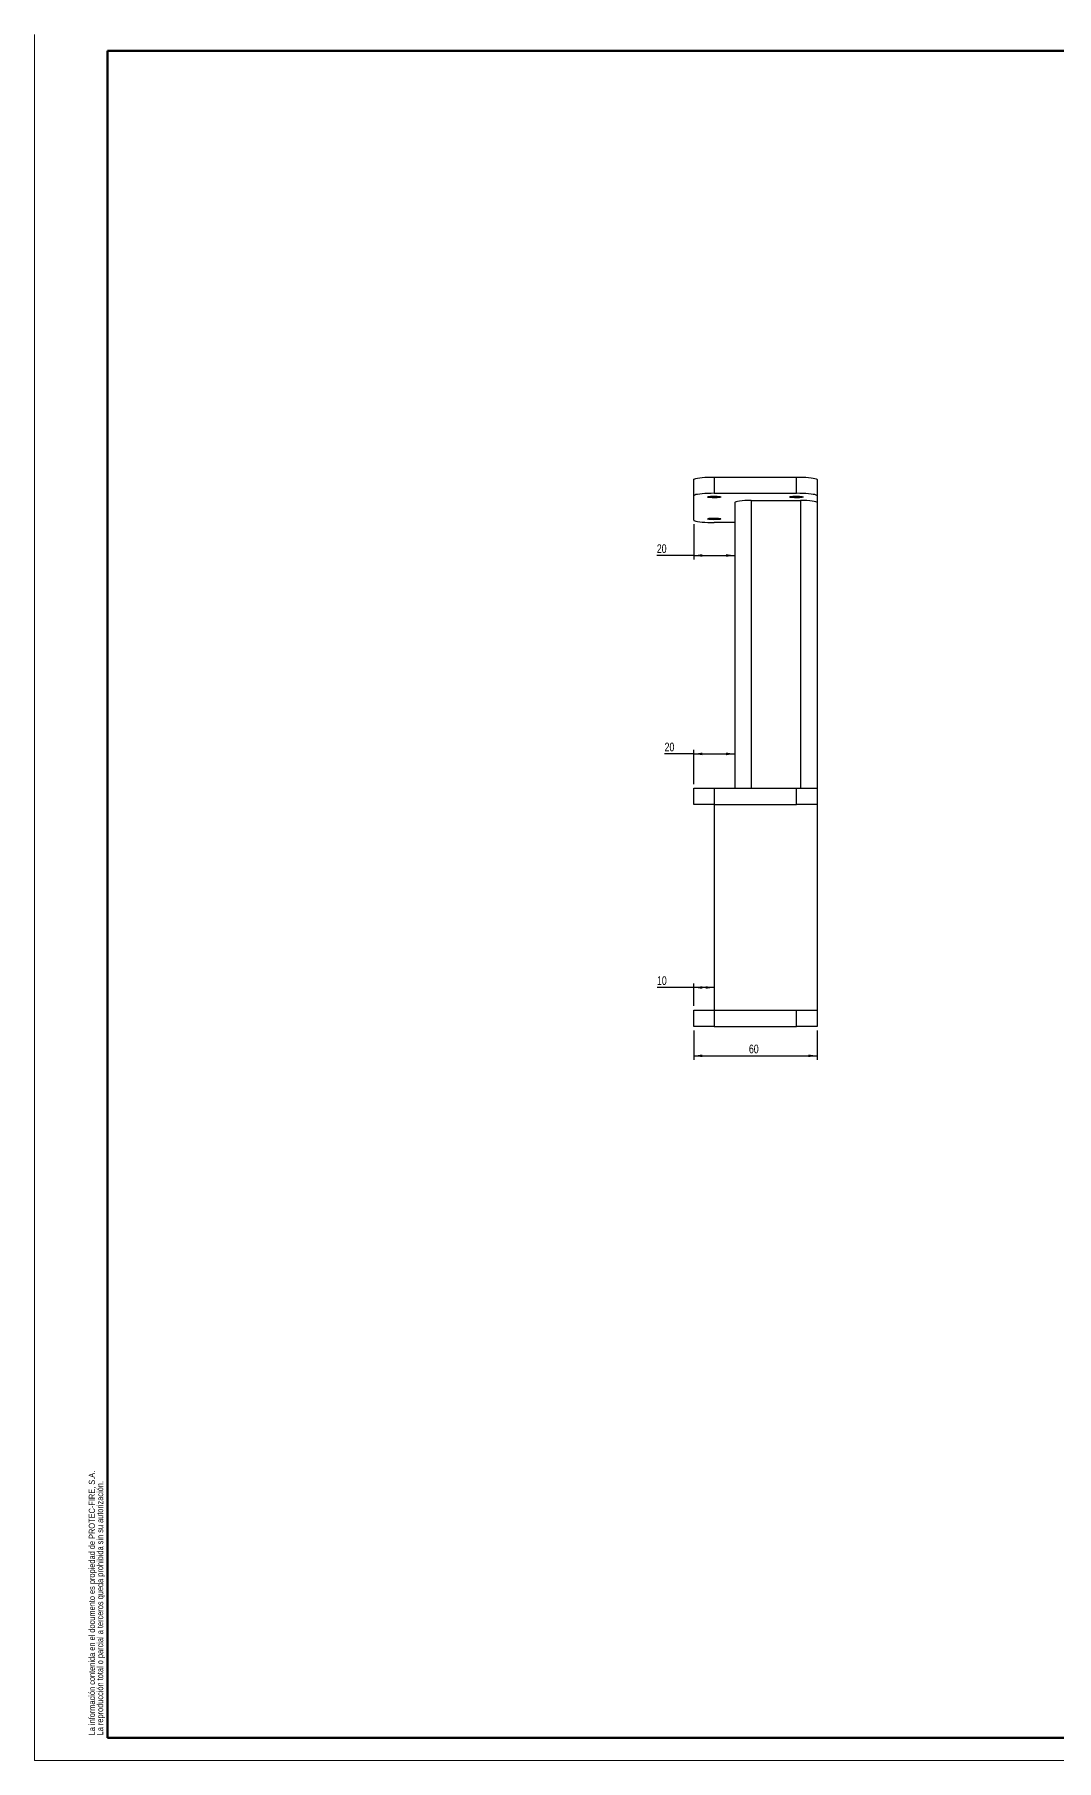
# Model space of a CAD drawing. Header units: millimetres. Extents: x 0 to 594, y 0 to 420.
# Drawn here: x 0 to 248.5, y 0 to 420 of the extents above; entities that cross this region are included whole.
import ezdxf

# ---------------------------------------------------------------- set-up
doc = ezdxf.new("R2010")
doc.units = ezdxf.units.MM
doc.layers.add('FORMATO', color=7, linetype='Continuous')
doc.styles.add('SLDTEXTSTYLE0', font='TXT', dxfattribs={"width": 0.75})
doc.dimstyles.new('SLDDIMSTYLE2', dxfattribs={"dimtxt": 2.116667, "dimasz": 2.116667, "dimexe": 0, "dimexo": 0.0625, "dimgap": 0.529167, "dimtad": 1, "dimdec": 1, "dimlfac": 2, "dimrnd": 1e-09, "dimzin": 12, "dimdsep": 46, "dimtxsty": 'SLDTEXTSTYLE0', "dimsah": 1, "dimcen": 0.09, "dimadec": 0, "dimazin": 3, "dimtfac": 1, "dimtdec": 1, "dimtofl": 0, "dimtmove": 0, "dimatfit": 3, "dimfxl": 1, "dimfrac": 2, "dimtolj": 1, "dimtzin": 12, "dimarcsym": 0})

# ---------------------------------------------------------------- blocks, each defined once
blk = doc.blocks.new('SW_NOTE_0')
at = {"layer": 'FORMATO', "color": 0, "char_height": 1.5, "attachment_point": 1, "rotation": 90, "style": 'SLDTEXTSTYLE0'}
for s, insert in [('La información contenida en el documento es propiedad de PROTEC-FIRE, S.A.', (-1.93, 0)), ('La reproducción total o parcial a terceros queda prohibida sin su autorización.', (0.07, 0))]:
    blk.add_mtext(s, dxfattribs=dict(at, insert=insert))
blk = doc.blocks.new('_D_11')
at = {"layer": 'FORMATO', "color": 7, "transparency": 16777216}
for p, q in [((160.31, 183.61), (160.31, 189.1)), ((160.31, 188.1), (151.39, 188.1)), ((165.31, 188.1), (160.31, 188.1))]:
    blk.add_line(p, q, dxfattribs=at)
for points in [[(160.31, 188.1), (162.43, 187.77), (162.43, 188.42)], [(165.31, 188.1), (163.2, 188.42), (163.2, 187.77)]]:
    blk.add_solid(points, dxfattribs=at)
at = {"layer": 'FORMATO', "color": 7, "transparency": 16777216, "insert": (151.39, 190.83), "char_height": 2.117, "attachment_point": 1, "style": 'SLDTEXTSTYLE0'}
blk.add_mtext('10', dxfattribs=at)
blk = doc.blocks.new('_D_12')
at = {"layer": 'FORMATO', "color": 7, "transparency": 16777216}
for p, q in [((160.31, 244.95), (153.24, 244.95)), ((160.31, 237.61), (160.31, 245.95)), ((160.31, 244.95), (170.31, 244.95))]:
    blk.add_line(p, q, dxfattribs=at)
for points in [[(160.31, 244.95), (162.43, 244.62), (162.43, 245.27)], [(170.31, 244.95), (168.2, 245.27), (168.2, 244.62)]]:
    blk.add_solid(points, dxfattribs=at)
at = {"layer": 'FORMATO', "color": 7, "transparency": 16777216, "insert": (153.24, 247.68), "char_height": 2.117, "attachment_point": 1, "style": 'SLDTEXTSTYLE0'}
blk.add_mtext('20', dxfattribs=at)
blk = doc.blocks.new('_D_13')
at = {"layer": 'FORMATO', "color": 7, "transparency": 16777216}
for p, q in [((160.31, 300.84), (160.31, 292.23)), ((160.31, 293.23), (151.35, 293.23)), ((160.31, 293.23), (170.31, 293.23))]:
    blk.add_line(p, q, dxfattribs=at)
for points in [[(160.31, 293.23), (162.43, 292.9), (162.43, 293.55)], [(170.31, 293.23), (168.2, 293.55), (168.2, 292.9)]]:
    blk.add_solid(points, dxfattribs=at)
at = {"layer": 'FORMATO', "color": 7, "transparency": 16777216, "insert": (151.35, 295.95), "char_height": 2.117, "attachment_point": 1, "style": 'SLDTEXTSTYLE0'}
blk.add_mtext('20', dxfattribs=at)
blk = doc.blocks.new('_D_14')
at = {"layer": 'FORMATO', "color": 7, "transparency": 16777216}
for p, q in [((160.31, 177.61), (160.31, 170.48)), ((190.31, 177.61), (190.31, 170.48)), ((160.31, 171.48), (190.31, 171.48))]:
    blk.add_line(p, q, dxfattribs=at)
for points in [[(160.31, 171.48), (162.43, 171.15), (162.43, 171.8)], [(190.31, 171.48), (188.2, 171.8), (188.2, 171.15)]]:
    blk.add_solid(points, dxfattribs=at)
at = {"layer": 'FORMATO', "color": 7, "transparency": 16777216, "insert": (173.75, 174.2), "char_height": 2.117, "attachment_point": 1, "style": 'SLDTEXTSTYLE0'}
blk.add_mtext('60', dxfattribs=at)

msp = doc.modelspace()

# ---------------------------------------------------------------- linework, layer by layer
at = {"color": 7, "linetype": 'Continuous', "lineweight": 18}
for p, q in [((0, 420), (0, 0)), ((0, 0), (594.000003, 0))]:
    msp.add_line(p, q, dxfattribs=at)
at = {"color": 7, "linetype": 'Continuous', "lineweight": 25}
for p, q in [((160.314836, 307.759117), (160.314836, 311.730977)), ((165.314836, 312.323), (165.314836, 308.35114)), ((165.314836, 312.323), (185.314835, 312.323)), ((185.314835, 308.35114), (185.314835, 312.323)), ((190.314835, 311.730977), (190.314835, 307.759117)), ((160.314836, 301.838923), (160.314836, 307.759117)), ((165.314836, 308.35114), (185.314835, 308.35114)), ((174.314835, 306.612831), (174.314835, 236.612827)), ((174.314835, 306.612831), (186.314835, 306.612831)), ((186.314835, 306.612831), (186.314835, 236.612827)), ((190.314835, 307.759117), (190.314835, 306.135859)), ((170.314836, 306.135859), (170.314836, 236.612827)), ((190.314835, 306.135859), (190.314835, 236.612827)), ((170.314836, 301.2469), (165.314836, 301.2469)), ((160.314836, 232.612826), (160.314836, 236.612827)), ((160.314836, 236.612827), (165.314836, 236.612827)), ((165.314836, 236.612827), (165.314836, 232.612826)), ((165.314836, 236.612827), (185.314835, 236.612827)), ((185.314835, 232.612826), (185.314835, 236.612827)), ((185.314835, 236.612827), (190.314835, 236.612827)), ((190.314835, 236.612827), (190.314835, 232.612826)), ((165.314836, 232.612826), (160.314836, 232.612826)), ((165.314836, 232.612826), (185.314835, 232.612826)), ((165.314836, 232.612826), (165.314836, 182.612827)), ((190.314835, 232.612826), (185.314835, 232.612826)), ((190.314835, 232.612826), (190.314835, 182.612827)), ((160.314836, 178.612826), (160.314836, 182.612827)), ((160.314836, 182.612827), (165.314836, 182.612827)), ((165.314836, 182.612827), (165.314836, 178.612826)), ((165.314836, 182.612827), (185.314835, 182.612827)), ((185.314835, 178.612826), (185.314835, 182.612827)), ((185.314835, 182.612827), (190.314835, 182.612827)), ((190.314835, 182.612827), (190.314835, 178.612826)), ((165.314836, 178.612826), (160.314836, 178.612826)), ((165.314836, 178.612826), (185.314835, 178.612826)), ((190.314835, 178.612826), (185.314835, 178.612826))]:
    msp.add_line(p, q, dxfattribs=at)
at = {"color": 7, "linetype": 'Continuous', "lineweight": 25, "flags": 128}
for points in [[(160.314836, 311.730977), (160.376393, 311.823588), (160.559553, 311.913919), (160.859803, 311.999749), (161.269751, 312.078964), (161.779301, 312.149595), (162.375909, 312.20993), (163.044883, 312.258478), (163.76975, 312.294032), (164.532663, 312.315714), (165.314836, 312.323)], [(185.314835, 312.323), (186.097007, 312.315714), (186.859921, 312.294032), (187.584788, 312.258478), (188.253761, 312.20993), (188.850369, 312.149595), (189.35992, 312.078964), (189.769868, 311.999749), (190.070118, 311.913919), (190.253277, 311.823588), (190.314835, 311.730977)], [(165.314836, 308.35114), (164.532663, 308.343854), (163.76975, 308.322158), (163.044883, 308.286618), (162.375909, 308.23807), (161.779301, 308.177736), (161.269751, 308.107104), (160.859803, 308.02789), (160.559553, 307.942059), (160.376393, 307.851728), (160.314836, 307.759117)], [(163.664836, 307.463106), (163.716673, 307.511698), (163.868929, 307.557221), (164.112037, 307.596844), (164.430721, 307.628062), (164.804957, 307.648908), (165.211231, 307.658087), (165.624014, 307.655018), (166.017371, 307.639878), (166.366585, 307.613637), (166.649713, 307.577949), (166.848967, 307.535034), (166.951825, 307.487588), (166.951825, 307.438623), (166.848967, 307.391193), (166.649713, 307.348277), (166.366585, 307.312574), (166.017371, 307.286333), (165.624014, 307.271209), (165.211231, 307.268124), (164.804957, 307.277303), (164.430721, 307.29815), (164.112037, 307.329368), (163.868929, 307.36899), (163.716673, 307.414528), (163.664836, 307.463106)], [(183.664835, 307.463106), (183.716674, 307.511698), (183.868929, 307.557221), (184.112037, 307.596844), (184.430721, 307.628062), (184.804958, 307.648908), (185.211231, 307.658087), (185.624015, 307.655018), (186.017371, 307.639878), (186.366585, 307.613637), (186.649714, 307.577949), (186.848967, 307.535034), (186.951825, 307.487588), (186.951825, 307.438623), (186.848967, 307.391193), (186.649714, 307.348277), (186.366585, 307.312574), (186.017371, 307.286333), (185.624015, 307.271209), (185.211231, 307.268124), (184.804958, 307.277303), (184.430721, 307.29815), (184.112037, 307.329368), (183.868929, 307.36899), (183.716674, 307.414528), (183.664835, 307.463106)], [(190.314835, 307.759117), (190.253277, 307.851728), (190.070118, 307.942059), (189.769868, 308.02789), (189.35992, 308.107104), (188.850369, 308.177736), (188.253761, 308.23807), (187.584788, 308.286618), (186.859921, 308.322158), (186.097007, 308.343854), (185.314835, 308.35114)], [(160.314836, 301.838923), (160.376393, 301.746313), (160.559553, 301.655974), (160.859803, 301.570151), (161.269751, 301.490944), (161.779301, 301.420297), (162.375909, 301.35997), (163.044883, 301.31143), (163.76975, 301.275875), (164.532663, 301.254187), (165.314836, 301.2469)], [(163.664836, 302.134927), (163.716673, 302.18352), (163.868929, 302.229051), (164.112037, 302.268665), (164.430721, 302.299883), (164.804957, 302.320737), (165.211231, 302.329909), (165.624014, 302.326839), (166.017371, 302.311707), (166.366585, 302.285466), (166.649713, 302.249763), (166.848967, 302.206848), (166.951825, 302.159417), (166.951825, 302.110445), (166.848967, 302.063014), (166.649713, 302.020099), (166.366585, 301.984396), (166.017371, 301.958155), (165.624014, 301.943023), (165.211231, 301.939953), (164.804957, 301.949125), (164.430721, 301.969979), (164.112037, 302.001197), (163.868929, 302.040812), (163.716673, 302.086342), (163.664836, 302.134927)]]:
    msp.add_lwpolyline(points, dxfattribs=at)
at = {"color": 7, "linetype": 'Continuous', "lineweight": 25}
for centre, start_param, end_param in [((174.314835, 306.135855), 1.5707963268, 3.1415926536), ((186.314835, 306.135855), 0, 1.5707963268)]:
    msp.add_ellipse(centre, major_axis=(4, 0), ratio=0.1192427807, start_param=start_param, end_param=end_param, dxfattribs=at)
at = {"layer": 'FORMATO', "color": 7, "lineweight": 50}
for p, q in [((587.96843, 416.046577), (17.784448, 416.046577)), ((17.784448, 5.5), (17.784448, 416.046577)), ((17.784448, 5.5), (587.96843, 5.5))]:
    msp.add_line(p, q, dxfattribs=at)

# ---------------------------------------------------------------- block references
at = {"layer": 'FORMATO'}
msp.add_blockref('SW_NOTE_0', (15.121201, 6.11136), dxfattribs=at)

# ---------------------------------------------------------------- dimensions: what is measured, and where the dimension line sits
at = {"layer": 'FORMATO', "color": 7}
for base, p1, p2, picture, middle in [((170.314835, 293.225567), (160.314835, 301.838921), (170.314835, 306.135855), '_D_13', (152.912739, 293.225567)), ((170.314835, 244.948022), (160.314835, 236.612826), (170.314835, 236.612826), '_D_12', (154.803279, 244.948022)), ((160.314835, 188.09828), (165.314835, 182.612826), (160.314835, 182.612826), '_D_11', (152.957394, 188.09828)), ((190.314835, 171.475016), (160.314835, 178.612826), (190.314835, 178.612826), '_D_14', (175.314835, 171.475016))]:
    dim = msp.add_linear_dim(base=base, p1=p1, p2=p2, dimstyle='SLDDIMSTYLE2', dxfattribs=at)
    dim.commit()
    dim.dimension.update_dxf_attribs({"geometry": picture, "text_midpoint": middle, "dimtype": 160})

doc.saveas('drawing.dxf')
